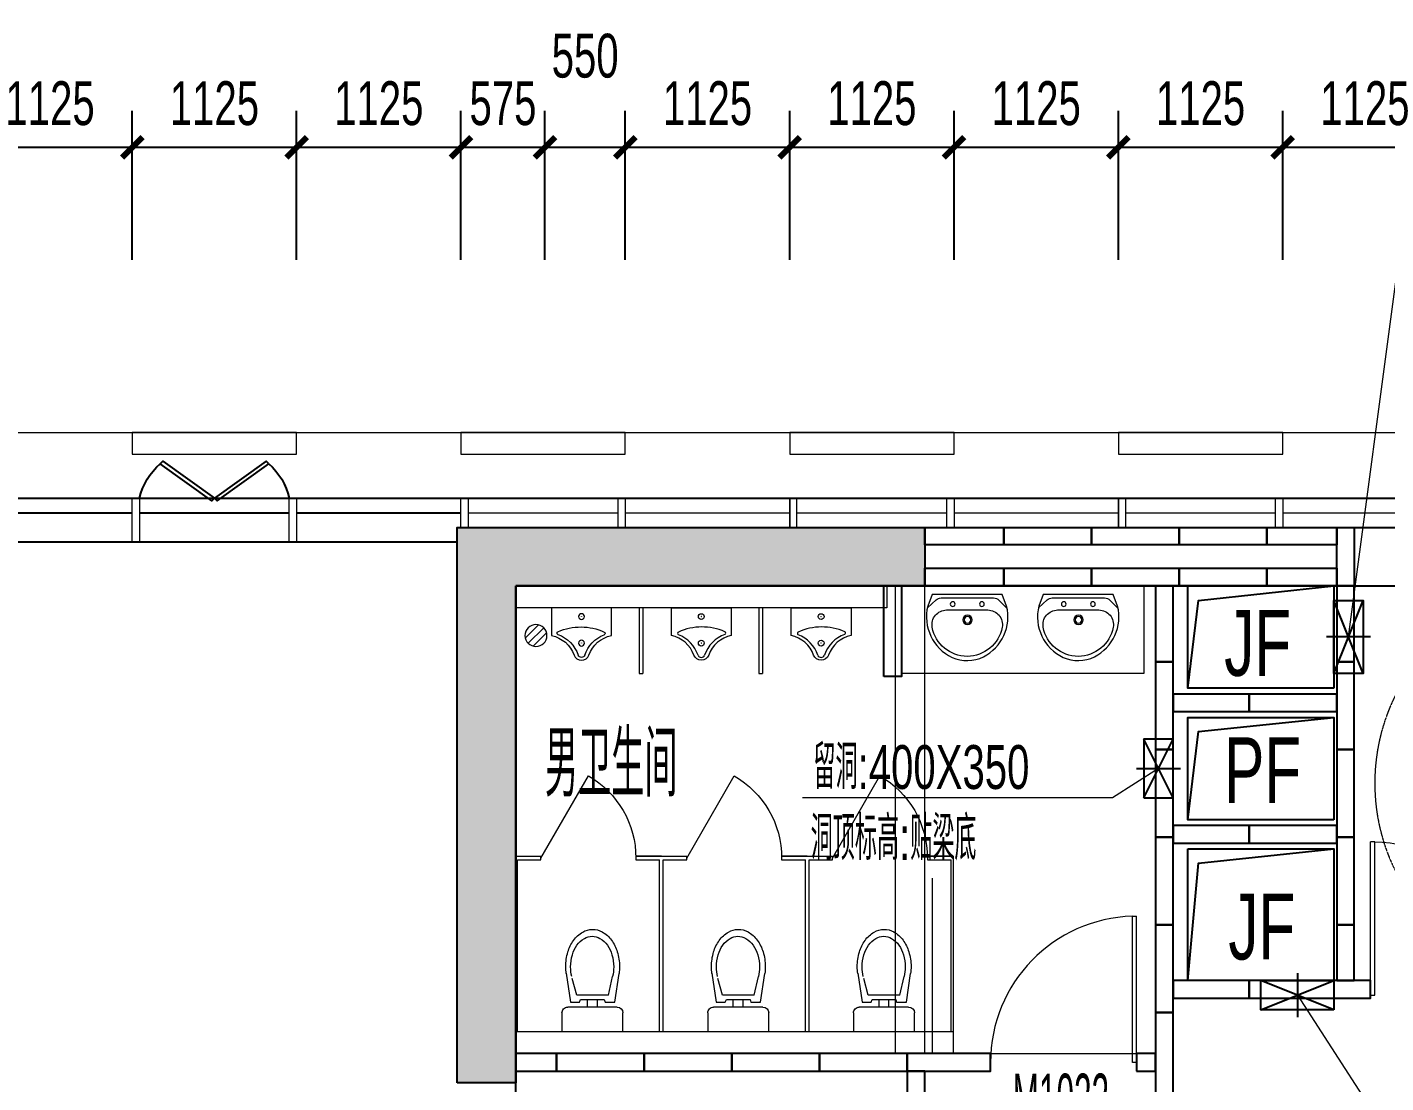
# Model space of a CAD drawing. Header units: millimetres. Extents: x 285006 to 3037698, y -2820855 to 192241.
# Drawn here: x 1210123 to 1219423, y 49666 to 56888 of the extents above; entities that cross this region are included whole.
import ezdxf
from ezdxf.enums import TextEntityAlignment as Align
from ezdxf.xclip import XClip

# ---------------------------------------------------------------- set-up
doc = ezdxf.new("R2010")
doc.units = ezdxf.units.MM
doc.header["$XCLIPFRAME"] = 2
doc.header["$PDMODE"] = 35
doc.header["$PDSIZE"] = -0.1
doc.linetypes.add('CORE-1B-4F$0$DASH', pattern=[0.35, 0.25, -0.1])
for name, color, linetype, lineweight in [('$$$$ALC轻质隔墙', 1, 'Continuous', 25), ('CORE-1B-4F$0$A-DOOR', 142, 'Continuous', 18), ('CORE-1B-4F$0$A-FLOR-SPCL', 252, 'Continuous', 18), ('CORE-1B-4F$0$A-FLOR-STRU', 4, 'Continuous', 25), ('CORE-1B-4F$0$A-FLOR-UNDR', 11, 'Continuous', 18), ('DIM-1B-6F$0$A-ANNO-DIMS', 73, 'Continuous', 18), ('DOOR-1B-IDEN-HXT$0$A-DOOR-IDEN', 7, 'Continuous', 25), ('EXWALL-1B-6F$0$A-FLOR-UNDR', 11, 'Continuous', 18), ('EXWALL-1B-6F$0$A-WALL-GLAZ', 142, 'Continuous', 18), ('EXWALL-1B-6F$0$A-WALL-STON', 31, 'Continuous', 18), ('VERT-IDEN-1B-4F$0$A-ANNO-TEXT', 7, 'Continuous', 25), ('VERT-IDEN-1B-4F$0$A-COND-IDEN-TEXT', 11, 'Continuous', 18), ('VERT-IDEN-1B-4F$0$A-ROOM-IDEN', 7, 'Continuous', 25), ('结构留洞-1#AB-6F$0$A-HOLE', 140, 'Continuous', 25)]:
    doc.layers.add(name, color=color, linetype=linetype, lineweight=lineweight)
doc.layers.add('COL-1A1B-4~12$0$S-PUB-COL', color=6, linetype='Continuous')
doc.layers.add('COL-1A1B-4~12$0$S-PUB-COLHATCH', color=8, linetype='Continuous')
doc.styles.add('CORE-1B-4F$0$hz', font='simplex', dxfattribs={"width": 0.7, "bigfont": 'hztxt'})
doc.styles.add('DIM-1B-6F$0$HYGB2014', font='hygbsz.shx', dxfattribs={"width": 0.7, "bigfont": 'hygbhz.shx'})
doc.styles.add('DOOR-1B-IDEN-HXT$0$HYGB2014', font='hygbsz.shx', dxfattribs={"width": 0.7, "bigfont": 'hygbhz.shx'})
doc.styles.add('VERT-IDEN-1B-4F$0$HYGB2014', font='hygbsz.shx', dxfattribs={"width": 0.7, "bigfont": 'hygbhz.shx'})
doc.dimstyles.new('DIM-1B-6F$0$DIMN', dxfattribs={"dimtxt": 300, "dimasz": 100, "dimexe": 250, "dimexo": 300, "dimgap": 0, "dimtad": 0, "dimdec": 0, "dimzin": 0, "dimdsep": 46, "dimtxsty": 'DIM-1B-6F$0$HYGB2014', "dimblk": 'DIM-1B-6F$0$_archtick', "dimcen": 0.09, "dimdle": 150, "dimclrt": 7, "dimazin": 0, "dimtfac": 1, "dimtdec": 0, "dimtix": 1, "dimtmove": 2, "dimatfit": 3, "dimfxl": 1, "dimtvp": 1, "dimtolj": 1, "dimtzin": 0, "dimarcsym": 0})

# ---------------------------------------------------------------- blocks, each defined once
blk = doc.blocks.new('结构留洞-1#AB-6F')
at = {"layer": 'Defpoints'}
blk.add_lwpolyline([(65900, 200), (66100, 200), (66100, 20200), (65900, 20200), (65900, 20900), (66600, 20900), (66600, 20800), (74800, 20800), (74800, 20900), (87300, 20900), (87300, 20800), (91100, 20800), (91100, 20900), (103000, 20900)], dxfattribs=at)
at = {"layer": '结构留洞-1#AB-6F$0$A-HOLE'}
for points in [[(80800, 19800), (79800, 19800), (79800, 20500), (80800, 20500)], [(80800, 18900), (79800, 18900), (79800, 19600), (80800, 19600)], [(79800, 18700), (80800, 18700), (80800, 17800), (79800, 17800)]]:
    blk.add_lwpolyline(points, close=True, dxfattribs=at)
for points in [[(79800, 19800), (79873.8, 20400), (80800, 20500)], [(79800, 18900), (79874.1, 19503.3), (80800, 19600)], [(79800, 17800), (79874.1, 18603.3), (80800, 18700)]]:
    blk.add_lwpolyline(points, dxfattribs=at)
blk = doc.blocks.new('EXWALL-1B-6F$0$幕墙-1125玻璃单元')
blk.add_line((-562.5, 100), (562.5, 100))
for points in [[(-612.5, 0), (-562.5, 0), (-562.5, 200), (-612.5, 200)], [(-562.5, 200), (562.5, 200), (562.5, 0), (-562.5, 0)], [(612.5, 0), (562.5, 0), (562.5, 200), (612.5, 200)]]:
    blk.add_lwpolyline(points, close=True)
blk = doc.blocks.new('EXWALL-1B-6F$0$幕墙-1125陶板单元')
blk.add_lwpolyline([(-562.5, 150), (562.5, 150), (562.5, 0), (-562.5, 0)], close=True)
blk = doc.blocks.new('EXWALL-1B-6F$0$ef')
at = {"layer": 'EXWALL-1B-6F$0$A-WALL-GLAZ', "lineweight": -3}
for points in [[(98270726.1, 18746786.9), (98270744.2, 18746768.8), (98271097.5, 18747022.1), (98271079.4, 18747040.2)], [(98271469, 18746786.9), (98271450.8, 18746768.8), (98271097.5, 18747022.1), (98271115.6, 18747040.2)]]:
    blk.add_lwpolyline(points, close=True, dxfattribs=at)
for centre, start, end in [((98271019.5, 18747122.7), 193.04017, 228.85878), ((98271175.6, 18747122.7), 311.14122, 346.95983)]:
    blk.add_arc(centre, 445.9, start, end, dxfattribs=at)
blk = doc.blocks.new('EXWALL-1B-6F')
at = {"layer": 'EXWALL-1B-6F$0$A-FLOR-UNDR'}
blk.add_lwpolyline([(98333335, 18769022.1), (98333335, 18769272.1), (98374885, 18769272.1), (98374885, 18768822.1)], dxfattribs=at)
at = {"layer": 'EXWALL-1B-6F$0$A-WALL-GLAZ', "lineweight": -3}
for p, q in [((98333635, 18768822.1), (98374885, 18768822.1)), ((98339185, 18768722.1), (98340310, 18768722.1)), ((98340360, 18768722.1), (98341385, 18768722.1)), ((98341435, 18768722.1), (98342560, 18768722.1))]:
    blk.add_line(p, q, dxfattribs=at)
at = {"layer": 'EXWALL-1B-6F$0$A-WALL-GLAZ'}
for p, q in [((98342610, 18768722.1), (98343635, 18768722.1)), ((98344860, 18768722.1), (98345885, 18768722.1)), ((98347110, 18768722.1), (98348135, 18768722.1)), ((98334335, 18768522.1), (98342522.5, 18768522.1))]:
    blk.add_line(p, q, dxfattribs=at)
for points in [[(98340310, 18768822.1), (98340360, 18768822.1), (98340360, 18768522.1), (98340310, 18768522.1)], [(98341385, 18768822.1), (98341435, 18768822.1), (98341435, 18768522.1), (98341385, 18768522.1)], [(98342610, 18768622.1), (98342560, 18768622.1), (98342560, 18768822.1), (98342610, 18768822.1)]]:
    blk.add_lwpolyline(points, close=True, dxfattribs=at)
at = {"xscale": -1, "rotation": 180}
blk.add_blockref('EXWALL-1B-6F$0$ef', (69775, 37515844.2), dxfattribs=at)
at = {"layer": 'EXWALL-1B-6F$0$A-WALL-GLAZ', "xscale": -1, "rotation": 180}
for p in [(98344247.5, 18768822.1), (98346497.5, 18768822.1), (98348747.5, 18768822.1)]:
    blk.add_blockref('EXWALL-1B-6F$0$幕墙-1125玻璃单元', p, dxfattribs=at)
at = {"layer": 'EXWALL-1B-6F$0$A-WALL-STON', "xscale": -1, "rotation": 180}
for p in [(98340872.5, 18769272.1), (98343122.5, 18769272.1), (98345372.5, 18769272.1), (98347622.5, 18769272.1)]:
    blk.add_blockref('EXWALL-1B-6F$0$幕墙-1125陶板单元', p, dxfattribs=at)
blk = doc.blocks.new('COL-1A1B-4~12')
at = {"layer": 'COL-1A1B-4~12$0$S-PUB-COLHATCH'}
h = blk.add_hatch(color=256, dxfattribs=at)
h.paths.add_polyline_path([(98370335, 18759022.1), (98370335, 18760522.1), (98370735, 18760522.1), (98370735, 18758622.1), (98367535, 18758622.1), (98367535, 18759022.1)])
h.paths.add_polyline_path([(98370735, 18768622.1), (98367535, 18768622.1), (98367535, 18768222.1), (98370335, 18768222.1), (98370335, 18764822.1), (98370735, 18764822.1)])
h.paths.add_polyline_path([(98342935, 18759022.1), (98342935, 18761922.1), (98342535, 18761922.1), (98342535, 18758622.1), (98345735, 18758622.1), (98345735, 18759022.1)])
h.paths.add_polyline_path([(98342935, 18768222.1), (98342935, 18764822.1), (98342535, 18764822.1), (98342535, 18768622.1), (98345735, 18768622.1), (98345735, 18768222.1)])
at = {"layer": 'COL-1A1B-4~12$0$S-PUB-COL'}
for p, q in [((98342535, 18764822.1), (98342535, 18768622.1)), ((98342535, 18768622.1), (98345735, 18768622.1)), ((98345735, 18768622.1), (98345735, 18768222.1)), ((98345735, 18768222.1), (98342935, 18768222.1)), ((98342935, 18768222.1), (98342935, 18764822.1)), ((98342935, 18764822.1), (98342535, 18764822.1))]:
    blk.add_line(p, q, dxfattribs=at)
blk = doc.blocks.new('CORE-1B-4F$0$_A2ZXL-WUFENG DANSHAN')
for p, q in [((-0.5, 0), (-0.5, -0.9996)), ((-0.5, 0), (-0.4717, 0)), ((-0.4717, 0), (-0.4717, -0.9996)), ((-0.4717, -0.9996), (-0.5, -0.9996))]:
    blk.add_line(p, q)
blk.add_arc((-0.5, 0), 1, 271.62314, 0)
blk = doc.blocks.new('CORE-1B-4F$0$_A1SFU')
for p, q in [((-0.5, 0), (-0.5, -0.9996)), ((-0.5, 0), (-0.4717, 0)), ((-0.4717, 0), (-0.4717, -0.9996)), ((-0.4717, -0.9996), (-0.5, -0.9996))]:
    blk.add_line(p, q)
blk.add_arc((-0.5, 0), 1, 271.62314, 0)
blk = doc.blocks.new('CORE-1B-4F$0$$lvtry$00000222')
at = {"color": 0, "elevation": 0}
blk.add_lwpolyline([(-205, -190.7), (-205, 0), (205, 0), (205, -190.7, 0.268068), (50.8, -323.5, -0.317765), (0, -359.6, -0.317765), (-50.8, -323.5, 0.268068)], format="xyb", close=True, dxfattribs=at)
at = {"color": 0}
for centre in [(0, -60.4, 0), (0, -241.6, 0)]:
    blk.add_circle(centre, 20, dxfattribs=at)
for centre, radius, start, end in [((-152.2, -175, 0), 10, 114.10839, 248.1394), ((5.1, -526.4, 0), 395, 66.66751, 114.10839), ((-242.8, -400.9, 0), 233.4, 19.26394, 68.1394), ((242.8, -400.9, 0), 233.4, 110.49411, 160.73606), ((157.6, -172.9, 0), 10, 290.49411, 66.66751), ((0.2, -316, 0), 24, 199.26394, 269.49984), ((-0.2, -316, 0), 24, 270.50016, 340.73606)]:
    blk.add_arc(centre, radius, start, end, dxfattribs=at)
for p in [(0, -60.4, 0), (0, -241.6, 0)]:
    blk.add_point(p, dxfattribs=at)
blk = doc.blocks.new('CORE-1B-4F$0$xishouchi')
for points in [[(0, 240.4), (78.5, 269.8, -0.356844), (429.7, 102.7, -0.224698), (425.4, -111.3, -0.348046), (78.5, -269.8), (0, -240.4)], [(223.6, 239.1, 0.469287), (105.2, 140.8), (105.2, -141.1, 0.469287), (223.6, -239.4, 0.830802)]]:
    blk.add_lwpolyline(points, format="xyb", close=True)
blk.add_lwpolyline([(90.6, 271.2), (36.1, 213.1, 0.190674), (22.5, 178.9), (22.5, -181, 0.200906), (37.5, -216.7), (95.2, -273.5)], format="xyb")
for centre, radius in [((65, 99.1), 16.3), ((172.5, -2.4), 31.6), ((172.5, -2.4), 23), ((65, -100.9), 16.3)]:
    blk.add_circle(centre, radius)
blk = doc.blocks.new('CORE-1B-4F$0$$PS001_0')
for p, q in [((-0.485, -0.123), (0.123, 0.485)), ((-0.354, -0.354), (0.354, 0.354)), ((-0.118, -0.486), (0.486, 0.118))]:
    blk.add_line(p, q)
blk.add_circle((0, 0), 0.5)
at = {"style": 'CORE-1B-4F$0$hz', "width": 0.7, "flags": 1}
for tag, p in [('UNIT', (0, 0)), ('SPEC', (0, -0.002)), ('WHAT', (0, -0.003))]:
    blk.add_attdef(tag, p, '', height=0.001, dxfattribs=at)
blk = doc.blocks.new('CORE-1B-4F$0$A$C44406B2E')
at = {"layer": 'CORE-1B-4F$0$A-FLOR-SPCL'}
for p, q in [((0, 418), (128.2, 418)), ((0, 0), (0, 418)), ((168.2, 378), (168.2, 40)), ((201.9, 362.1), (398.4, 391.4)), ((201.9, 295), (201.9, 362.1)), ((220, 290), (201.9, 295)), ((220, 128.2), (220, 290)), ((250, 318.3), (376.5, 347)), ((250, 318.3), (250, 101.5)), ((168.2, 242.7), (220, 242.7)), ((168.2, 175.5), (220, 175.5)), ((201.9, 120.8), (220, 128.2)), ((201.9, 58.6), (201.9, 120.8)), ((250, 101.5), (364, 70.4)), ((128.2, 0), (0, 0)), ((400.3, 29.2), (201.9, 58.6))]:
    blk.add_line(p, q, dxfattribs=at)
for centre, radius, start, end in [((128.2, 378), 40, 0, 90), ((444.3, 42.6), 351.7, 89.70755, 97.48757), ((444.3, 42.6), 351.7, 73.05382, 89.70755), ((469.3, 124.9), 265.7, 53.87171, 73.05382), ((442.5, 56.5), 298, 90, 102.79637), ((442.5, 56.5), 298, 73.78832, 90), ((464.1, 130.6), 220.8, 54.93393, 73.78832), ((497, 177.5), 163.5, 30.54523, 54.93393), ((507.3, 176.9), 201.3, 29.54461, 53.87171), ((547.3, 207.1), 105.1, 0, 30.54523), ((547.3, 207.1), 105.1, 329.45478, 0), ((565.1, 209.7), 134.9, 329.87049, 359.70755), ((565.1, 209.7), 134.9, 359.70755, 29.54461), ((464.1, 283.7), 220.8, 286.21168, 305.06608), ((497, 236.8), 163.5, 305.06608, 329.45478), ((507.6, 243.1), 201.3, 305.5434, 329.87049), ((128.2, 40), 40, 270, 0), ((442.5, 357.8), 298, 257.20364, 270), ((446, 378), 351.7, 262.23113, 269.70755), ((442.5, 357.8), 298, 270, 286.21168), ((446, 378), 351.7, 269.70755, 286.36128), ((470.2, 295.5), 265.7, 286.36128, 305.5434)]:
    blk.add_arc(centre, radius, start, end, dxfattribs=at)
blk = doc.blocks.new('CORE-1B-4F$0$$TCHSYS$APDOOR2D')
blk.add_line((0.5, 0), (0, 0.866))
at = {"lineweight": 13}
blk.add_arc((0.5, 0), 1, 120, 180, dxfattribs=at)
blk = doc.blocks.new('DIM-1B-6F$0$_archtick')
at = {"const_width": 0.4}
blk.add_lwpolyline([(-0.7, -0.7), (0.7, 0.7)], dxfattribs=at)
blk = doc.blocks.new('*D1104')
at = {"layer": 'Defpoints', "color": 0, "transparency": 16777216}
for p in [(1210842.4, 56066.3), (1209717.4, 54995.5), (1210842.4, 54995.5)]:
    blk.add_point(p, dxfattribs=at)
at = {"layer": 'DIM-1B-6F$0$A-ANNO-DIMS', "color": 0, "lineweight": -2, "transparency": 16777216}
for p, q in [((1209717.4, 55295.5), (1209717.4, 56316.3)), ((1210842.4, 55295.5), (1210842.4, 56316.3)), ((1209567.4, 56066.3), (1210992.4, 56066.3))]:
    blk.add_line(p, q, dxfattribs=at)
at = {"layer": 'DIM-1B-6F$0$A-ANNO-DIMS', "color": 0, "lineweight": -2, "transparency": 16777216, "xscale": 100, "yscale": 100, "zscale": 100, "rotation": 180}
blk.add_blockref('DIM-1B-6F$0$_archtick', (1209717.4, 56066.3), dxfattribs=at)
at = {"layer": 'DIM-1B-6F$0$A-ANNO-DIMS', "color": 0, "lineweight": -2, "transparency": 16777216, "xscale": 100, "yscale": 100, "zscale": 100}
blk.add_blockref('DIM-1B-6F$0$_archtick', (1210842.4, 56066.3), dxfattribs=at)
at = {"layer": 'DIM-1B-6F$0$A-ANNO-DIMS', "color": 7, "transparency": 16777216, "insert": (1210279.9, 56366.3), "char_height": 300, "attachment_point": 5, "style": 'DIM-1B-6F$0$HYGB2014'}
blk.add_mtext('\\A1;1125', dxfattribs=at)
blk = doc.blocks.new('*D1105')
at = {"layer": 'Defpoints', "color": 0, "transparency": 16777216}
for p in [(1211967.4, 56066.3), (1210842.4, 54995.5), (1211967.4, 54995.5)]:
    blk.add_point(p, dxfattribs=at)
at = {"layer": 'DIM-1B-6F$0$A-ANNO-DIMS', "color": 0, "lineweight": -2, "transparency": 16777216}
for p, q in [((1210842.4, 55295.5), (1210842.4, 56316.3)), ((1211967.4, 55295.5), (1211967.4, 56316.3)), ((1210692.4, 56066.3), (1212117.4, 56066.3))]:
    blk.add_line(p, q, dxfattribs=at)
at = {"layer": 'DIM-1B-6F$0$A-ANNO-DIMS', "color": 0, "lineweight": -2, "transparency": 16777216, "xscale": 100, "yscale": 100, "zscale": 100, "rotation": 180}
blk.add_blockref('DIM-1B-6F$0$_archtick', (1210842.4, 56066.3), dxfattribs=at)
at = {"layer": 'DIM-1B-6F$0$A-ANNO-DIMS', "color": 0, "lineweight": -2, "transparency": 16777216, "xscale": 100, "yscale": 100, "zscale": 100}
blk.add_blockref('DIM-1B-6F$0$_archtick', (1211967.4, 56066.3), dxfattribs=at)
at = {"layer": 'DIM-1B-6F$0$A-ANNO-DIMS', "color": 7, "transparency": 16777216, "insert": (1211404.9, 56366.3), "char_height": 300, "attachment_point": 5, "style": 'DIM-1B-6F$0$HYGB2014'}
blk.add_mtext('\\A1;1125', dxfattribs=at)
blk = doc.blocks.new('*D1106')
at = {"layer": 'Defpoints', "color": 0, "transparency": 16777216}
for p in [(1213092.4, 56066.3), (1211967.4, 54995.5), (1213092.4, 54995.5)]:
    blk.add_point(p, dxfattribs=at)
at = {"layer": 'DIM-1B-6F$0$A-ANNO-DIMS', "color": 0, "lineweight": -2, "transparency": 16777216}
for p, q in [((1211967.4, 55295.5), (1211967.4, 56316.3)), ((1213092.4, 55295.5), (1213092.4, 56316.3)), ((1211817.4, 56066.3), (1213242.4, 56066.3))]:
    blk.add_line(p, q, dxfattribs=at)
at = {"layer": 'DIM-1B-6F$0$A-ANNO-DIMS', "color": 0, "lineweight": -2, "transparency": 16777216, "xscale": 100, "yscale": 100, "zscale": 100, "rotation": 180}
blk.add_blockref('DIM-1B-6F$0$_archtick', (1211967.4, 56066.3), dxfattribs=at)
at = {"layer": 'DIM-1B-6F$0$A-ANNO-DIMS', "color": 0, "lineweight": -2, "transparency": 16777216, "xscale": 100, "yscale": 100, "zscale": 100}
blk.add_blockref('DIM-1B-6F$0$_archtick', (1213092.4, 56066.3), dxfattribs=at)
at = {"layer": 'DIM-1B-6F$0$A-ANNO-DIMS', "color": 7, "transparency": 16777216, "insert": (1212529.9, 56366.3), "char_height": 300, "attachment_point": 5, "style": 'DIM-1B-6F$0$HYGB2014'}
blk.add_mtext('\\A1;1125', dxfattribs=at)
blk = doc.blocks.new('*D1107')
at = {"layer": 'Defpoints', "color": 0, "transparency": 16777216}
for p in [(1213667.4, 56066.3), (1213092.4, 54995.5), (1213667.4, 54995.5)]:
    blk.add_point(p, dxfattribs=at)
at = {"layer": 'DIM-1B-6F$0$A-ANNO-DIMS', "color": 0, "lineweight": -2, "transparency": 16777216}
for p, q in [((1213092.4, 55295.5), (1213092.4, 56316.3)), ((1213667.4, 55295.5), (1213667.4, 56316.3)), ((1212942.4, 56066.3), (1213817.4, 56066.3))]:
    blk.add_line(p, q, dxfattribs=at)
at = {"layer": 'DIM-1B-6F$0$A-ANNO-DIMS', "color": 0, "lineweight": -2, "transparency": 16777216, "xscale": 100, "yscale": 100, "zscale": 100, "rotation": 180}
blk.add_blockref('DIM-1B-6F$0$_archtick', (1213092.4, 56066.3), dxfattribs=at)
at = {"layer": 'DIM-1B-6F$0$A-ANNO-DIMS', "color": 0, "lineweight": -2, "transparency": 16777216, "xscale": 100, "yscale": 100, "zscale": 100}
blk.add_blockref('DIM-1B-6F$0$_archtick', (1213667.4, 56066.3), dxfattribs=at)
at = {"layer": 'DIM-1B-6F$0$A-ANNO-DIMS', "color": 7, "transparency": 16777216, "insert": (1213379.9, 56366.3), "char_height": 300, "attachment_point": 5, "style": 'DIM-1B-6F$0$HYGB2014'}
blk.add_mtext('\\A1;575', dxfattribs=at)
blk = doc.blocks.new('*D1108')
at = {"layer": 'Defpoints', "color": 0, "transparency": 16777216}
for p in [(1214217.4, 56066.3), (1213667.4, 54995.5), (1214217.4, 54995.5)]:
    blk.add_point(p, dxfattribs=at)
at = {"layer": 'DIM-1B-6F$0$A-ANNO-DIMS', "color": 0, "lineweight": -2, "transparency": 16777216}
for p, q in [((1213667.4, 55295.5), (1213667.4, 56316.3)), ((1214217.4, 55295.5), (1214217.4, 56316.3)), ((1213517.4, 56066.3), (1214367.4, 56066.3))]:
    blk.add_line(p, q, dxfattribs=at)
at = {"layer": 'DIM-1B-6F$0$A-ANNO-DIMS', "color": 0, "lineweight": -2, "transparency": 16777216, "xscale": 100, "yscale": 100, "zscale": 100, "rotation": 180}
blk.add_blockref('DIM-1B-6F$0$_archtick', (1213667.4, 56066.3), dxfattribs=at)
at = {"layer": 'DIM-1B-6F$0$A-ANNO-DIMS', "color": 0, "lineweight": -2, "transparency": 16777216, "xscale": 100, "yscale": 100, "zscale": 100}
blk.add_blockref('DIM-1B-6F$0$_archtick', (1214217.4, 56066.3), dxfattribs=at)
at = {"layer": 'DIM-1B-6F$0$A-ANNO-DIMS', "color": 7, "transparency": 16777216, "insert": (1213942.4, 56691.3), "char_height": 300, "attachment_point": 5, "style": 'DIM-1B-6F$0$HYGB2014'}
blk.add_mtext('\\A1;550', dxfattribs=at)
blk = doc.blocks.new('*D1109')
at = {"layer": 'Defpoints', "color": 0, "transparency": 16777216}
for p in [(1215342.4, 56066.3), (1214217.4, 54995.5), (1215342.4, 54995.5)]:
    blk.add_point(p, dxfattribs=at)
at = {"layer": 'DIM-1B-6F$0$A-ANNO-DIMS', "color": 0, "lineweight": -2, "transparency": 16777216}
for p, q in [((1214217.4, 55295.5), (1214217.4, 56316.3)), ((1215342.4, 55295.5), (1215342.4, 56316.3)), ((1214067.4, 56066.3), (1215492.4, 56066.3))]:
    blk.add_line(p, q, dxfattribs=at)
at = {"layer": 'DIM-1B-6F$0$A-ANNO-DIMS', "color": 0, "lineweight": -2, "transparency": 16777216, "xscale": 100, "yscale": 100, "zscale": 100, "rotation": 180}
blk.add_blockref('DIM-1B-6F$0$_archtick', (1214217.4, 56066.3), dxfattribs=at)
at = {"layer": 'DIM-1B-6F$0$A-ANNO-DIMS', "color": 0, "lineweight": -2, "transparency": 16777216, "xscale": 100, "yscale": 100, "zscale": 100}
blk.add_blockref('DIM-1B-6F$0$_archtick', (1215342.4, 56066.3), dxfattribs=at)
at = {"layer": 'DIM-1B-6F$0$A-ANNO-DIMS', "color": 7, "transparency": 16777216, "insert": (1214779.9, 56366.3), "char_height": 300, "attachment_point": 5, "style": 'DIM-1B-6F$0$HYGB2014'}
blk.add_mtext('\\A1;1125', dxfattribs=at)
blk = doc.blocks.new('*D1110')
at = {"layer": 'Defpoints', "color": 0, "transparency": 16777216}
for p in [(1216467.4, 56066.3), (1215342.4, 54995.5), (1216467.4, 54995.5)]:
    blk.add_point(p, dxfattribs=at)
at = {"layer": 'DIM-1B-6F$0$A-ANNO-DIMS', "color": 0, "lineweight": -2, "transparency": 16777216}
for p, q in [((1215342.4, 55295.5), (1215342.4, 56316.3)), ((1216467.4, 55295.5), (1216467.4, 56316.3)), ((1215192.4, 56066.3), (1216617.4, 56066.3))]:
    blk.add_line(p, q, dxfattribs=at)
at = {"layer": 'DIM-1B-6F$0$A-ANNO-DIMS', "color": 0, "lineweight": -2, "transparency": 16777216, "xscale": 100, "yscale": 100, "zscale": 100, "rotation": 180}
blk.add_blockref('DIM-1B-6F$0$_archtick', (1215342.4, 56066.3), dxfattribs=at)
at = {"layer": 'DIM-1B-6F$0$A-ANNO-DIMS', "color": 0, "lineweight": -2, "transparency": 16777216, "xscale": 100, "yscale": 100, "zscale": 100}
blk.add_blockref('DIM-1B-6F$0$_archtick', (1216467.4, 56066.3), dxfattribs=at)
at = {"layer": 'DIM-1B-6F$0$A-ANNO-DIMS', "color": 7, "transparency": 16777216, "insert": (1215904.9, 56366.3), "char_height": 300, "attachment_point": 5, "style": 'DIM-1B-6F$0$HYGB2014'}
blk.add_mtext('\\A1;1125', dxfattribs=at)
blk = doc.blocks.new('*D1111')
at = {"layer": 'Defpoints', "color": 0, "transparency": 16777216}
for p in [(1217592.4, 56066.3), (1216467.4, 54995.5), (1217592.4, 54995.5)]:
    blk.add_point(p, dxfattribs=at)
at = {"layer": 'DIM-1B-6F$0$A-ANNO-DIMS', "color": 0, "lineweight": -2, "transparency": 16777216}
for p, q in [((1216467.4, 55295.5), (1216467.4, 56316.3)), ((1217592.4, 55295.5), (1217592.4, 56316.3)), ((1216317.4, 56066.3), (1217742.4, 56066.3))]:
    blk.add_line(p, q, dxfattribs=at)
at = {"layer": 'DIM-1B-6F$0$A-ANNO-DIMS', "color": 0, "lineweight": -2, "transparency": 16777216, "xscale": 100, "yscale": 100, "zscale": 100, "rotation": 180}
blk.add_blockref('DIM-1B-6F$0$_archtick', (1216467.4, 56066.3), dxfattribs=at)
at = {"layer": 'DIM-1B-6F$0$A-ANNO-DIMS', "color": 0, "lineweight": -2, "transparency": 16777216, "xscale": 100, "yscale": 100, "zscale": 100}
blk.add_blockref('DIM-1B-6F$0$_archtick', (1217592.4, 56066.3), dxfattribs=at)
at = {"layer": 'DIM-1B-6F$0$A-ANNO-DIMS', "color": 7, "transparency": 16777216, "insert": (1217029.9, 56366.3), "char_height": 300, "attachment_point": 5, "style": 'DIM-1B-6F$0$HYGB2014'}
blk.add_mtext('\\A1;1125', dxfattribs=at)
blk = doc.blocks.new('*D1112')
at = {"layer": 'Defpoints', "color": 0, "transparency": 16777216}
for p in [(1218717.4, 56066.3), (1217592.4, 54995.5), (1218717.4, 54995.5)]:
    blk.add_point(p, dxfattribs=at)
at = {"layer": 'DIM-1B-6F$0$A-ANNO-DIMS', "color": 0, "lineweight": -2, "transparency": 16777216}
for p, q in [((1217592.4, 55295.5), (1217592.4, 56316.3)), ((1218717.4, 55295.5), (1218717.4, 56316.3)), ((1217442.4, 56066.3), (1218867.4, 56066.3))]:
    blk.add_line(p, q, dxfattribs=at)
at = {"layer": 'DIM-1B-6F$0$A-ANNO-DIMS', "color": 0, "lineweight": -2, "transparency": 16777216, "xscale": 100, "yscale": 100, "zscale": 100, "rotation": 180}
blk.add_blockref('DIM-1B-6F$0$_archtick', (1217592.4, 56066.3), dxfattribs=at)
at = {"layer": 'DIM-1B-6F$0$A-ANNO-DIMS', "color": 0, "lineweight": -2, "transparency": 16777216, "xscale": 100, "yscale": 100, "zscale": 100}
blk.add_blockref('DIM-1B-6F$0$_archtick', (1218717.4, 56066.3), dxfattribs=at)
at = {"layer": 'DIM-1B-6F$0$A-ANNO-DIMS', "color": 7, "transparency": 16777216, "insert": (1218154.9, 56366.3), "char_height": 300, "attachment_point": 5, "style": 'DIM-1B-6F$0$HYGB2014'}
blk.add_mtext('\\A1;1125', dxfattribs=at)
blk = doc.blocks.new('*D1113')
at = {"layer": 'Defpoints', "color": 0, "transparency": 16777216}
for p in [(1219842.4, 56066.3), (1218717.4, 54995.5), (1219842.4, 54995.5)]:
    blk.add_point(p, dxfattribs=at)
at = {"layer": 'DIM-1B-6F$0$A-ANNO-DIMS', "color": 0, "lineweight": -2, "transparency": 16777216}
for p, q in [((1218717.4, 55295.5), (1218717.4, 56316.3)), ((1219842.4, 55295.5), (1219842.4, 56316.3)), ((1218567.4, 56066.3), (1219992.4, 56066.3))]:
    blk.add_line(p, q, dxfattribs=at)
at = {"layer": 'DIM-1B-6F$0$A-ANNO-DIMS', "color": 0, "lineweight": -2, "transparency": 16777216, "xscale": 100, "yscale": 100, "zscale": 100, "rotation": 180}
blk.add_blockref('DIM-1B-6F$0$_archtick', (1218717.4, 56066.3), dxfattribs=at)
at = {"layer": 'DIM-1B-6F$0$A-ANNO-DIMS', "color": 0, "lineweight": -2, "transparency": 16777216, "xscale": 100, "yscale": 100, "zscale": 100}
blk.add_blockref('DIM-1B-6F$0$_archtick', (1219842.4, 56066.3), dxfattribs=at)
at = {"layer": 'DIM-1B-6F$0$A-ANNO-DIMS', "color": 7, "transparency": 16777216, "insert": (1219279.9, 56366.3), "char_height": 300, "attachment_point": 5, "style": 'DIM-1B-6F$0$HYGB2014'}
blk.add_mtext('\\A1;1125', dxfattribs=at)
blk = doc.blocks.new('VERT-IDEN-1B-4F')
at = {"layer": 'VERT-IDEN-1B-4F$0$A-COND-IDEN-TEXT'}
for points in [[(98348635, 18767872.1), (98348974, 18770422), (98351626.3, 18770422)], [(98347335, 18766972.1), (98347018.8, 18766770.9), (98344898.4, 18766770.9)], [(98348285, 18765422.1), (98349004.4, 18764308.5), (98351656.8, 18764308.5)]]:
    blk.add_lwpolyline(points, dxfattribs=at)
at = {"layer": 'VERT-IDEN-1B-4F$0$A-ANNO-TEXT', "style": 'VERT-IDEN-1B-4F$0$HYGB2014', "width": 0.7}
for s, p in [('留洞:400X350', (98344972.4, 18766982.4)), ('洞顶标高:贴梁底', (98344954, 18766495.7))]:
    blk.add_text(s, height=300, dxfattribs=at).set_placement(p, align=Align.MIDDLE_LEFT)
at = {"layer": 'VERT-IDEN-1B-4F$0$A-ROOM-IDEN', "lineweight": -3, "style": 'VERT-IDEN-1B-4F$0$HYGB2014', "width": 0.7}
for s, p in [('JF', (98347784.4, 18767606.4)), ('男卫生间', (98343135, 18766779.1)), ('PF', (98347784.4, 18766735.4)), ('JF', (98347812.9, 18765665.8))]:
    blk.add_text(s, height=450, dxfattribs=at).set_placement(p)
blk = doc.blocks.new('A$C008C76B7')
at = {"layer": '$$$$ALC轻质隔墙'}
for points in [[(3340, 280), (2800, 280), (2800, 400), (3340, 400), (3340, 280)], [(3940, 280), (3340, 280), (3340, 400), (3940, 400), (3940, 280)], [(4540, 280), (3940, 280), (3940, 400), (4540, 400), (4540, 280)], [(5140, 280), (4540, 280), (4540, 400), (5140, 400), (5140, 280)], [(5620, 280), (5140, 280), (5140, 400), (5620, 400), (5620, 280)], [(5620, 400), (5740, 400), (5740, 0), (5620, 0), (5620, 400)], [(3340, 0), (2800, 0), (2800, 120), (3340, 120), (3340, 0)], [(3940, 0), (3340, 0), (3340, 120), (3940, 120), (3940, 0)], [(4540, 0), (3940, 0), (3940, 120), (4540, 120), (4540, 0)], [(5140, 0), (4540, 0), (4540, 120), (5140, 120), (5140, 0)], [(5620, 0), (5140, 0), (5140, 120), (5620, 120), (5620, 0)], [(2520, -620), (2520, 0), (2640, 0), (2640, -620), (2520, -620)], [(4500, 0), (4380, 0), (4380, -520), (4500, -520), (4500, 0)], [(5740, 0), (5620, 0), (5620, -520), (5740, -520), (5740, 0)], [(4500, -520), (4380, -520), (4380, -1120), (4500, -1120), (4500, -520)], [(5740, -520), (5620, -520), (5620, -1120), (5740, -1120), (5740, -520)], [(4500, -860), (5020, -860), (5020, -740), (4500, -740), (4500, -860)], [(5020, -860), (5620, -860), (5620, -740), (5020, -740), (5020, -860)], [(4500, -1120), (4380, -1120), (4380, -1720), (4500, -1720), (4500, -1120)], [(5740, -1120), (5620, -1120), (5620, -1720), (5740, -1720), (5740, -1120)], [(4500, -1760), (5020, -1760), (5020, -1640), (4500, -1640), (4500, -1760)], [(5020, -1760), (5620, -1760), (5620, -1640), (5020, -1640), (5020, -1760)], [(4500, -1720), (4380, -1720), (4380, -2320), (4500, -2320), (4500, -1720)], [(5740, -1720), (5620, -1720), (5620, -2320), (5740, -2320), (5740, -1720)], [(4500, -2320), (4380, -2320), (4380, -2920), (4500, -2920), (4500, -2320)], [(5740, -2320), (5620, -2320), (5620, -2700), (5740, -2700), (5740, -2320)], [(4500, -2820), (5020, -2820), (5020, -2700), (4500, -2700), (4500, -2820)], [(5020, -2820), (5850, -2820), (5850, -2700), (5020, -2700), (5020, -2820)], [(4500, -2920), (4380, -2920), (4380, -3649.9), (4500, -3649.9), (4500, -2920)], [(0, -3320), (280, -3320), (280, -3200), (0, -3200), (0, -3320)], [(280, -3320), (880, -3320), (880, -3200), (280, -3200), (280, -3320)], [(880, -3320), (1480, -3320), (1480, -3200), (880, -3200), (880, -3320)], [(1480, -3320), (2080, -3320), (2080, -3200), (1480, -3200), (1480, -3320)], [(2080, -3320), (2680, -3320), (2680, -3200), (2080, -3200), (2080, -3320)], [(2680, -3320), (3250, -3320), (3250, -3200), (2680, -3200), (2680, -3320)], [(4250, -3320), (4380, -3320), (4380, -3200), (4250, -3200), (4250, -3320)], [(2800, -3320), (2680, -3320), (2680, -3750), (2800, -3750), (2800, -3320)]]:
    blk.add_lwpolyline(points, dxfattribs=at)
at = {"layer": 'Defpoints', "color": 0}
blk.add_lwpolyline([(0, 0), (27400, 0), (27400, -9200), (0, -9200)], close=True, dxfattribs=at)

msp = doc.modelspace()

# ---------------------------------------------------------------- linework, layer by layer
at = {"layer": 'CORE-1B-4F$0$A-DOOR'}
msp.add_line((1216717.4, 49866.3), (1217717.4, 49866.3), dxfattribs=at)
at = {"layer": 'CORE-1B-4F$0$A-FLOR-SPCL', "linetype": 'ByBlock'}
for p, q in [((1214312.4, 52916.3, 0), (1214312.4, 52466.3, 0)), ((1214337.4, 52916.3, 0), (1214337.4, 52466.3, 0)), ((1215132.4, 52916.3, 0), (1215132.4, 52466.3, 0)), ((1215157.4, 52916.3, 0), (1215157.4, 52466.3, 0)), ((1214312.4, 52466.3, 0), (1214337.4, 52466.3, 0)), ((1215132.4, 52466.3, 0), (1215157.4, 52466.3, 0)), ((1213467.2, 51216.3), (1213639.6, 51216.3)), ((1213479.7, 50016.3), (1213479.7, 51191.3)), ((1213479.7, 51191.3), (1213639.6, 51191.3)), ((1213639.6, 51191.3), (1213639.6, 51216.3)), ((1214464.9, 51216.3), (1214289.6, 51216.3)), ((1214289.6, 51216.3), (1214289.6, 51191.3)), ((1214289.6, 51216.3), (1214464.9, 51216.3)), ((1214289.6, 51191.3), (1214452.4, 51191.3)), ((1214452.4, 50016.3), (1214452.4, 51191.3)), ((1214464.9, 51216.3), (1214637.4, 51216.3)), ((1214477.4, 50016.3), (1214477.4, 51191.3)), ((1214477.4, 51191.3), (1214637.4, 51191.3)), ((1214637.4, 51191.3), (1214637.4, 51216.3)), ((1215462.6, 51216.3), (1215287.4, 51216.3)), ((1215287.4, 51216.3), (1215287.4, 51191.3)), ((1215287.4, 51216.3), (1215462.6, 51216.3)), ((1215287.4, 51191.3), (1215450.1, 51191.3)), ((1215450.1, 50016.3), (1215450.1, 51191.3)), ((1215462.6, 51216.3), (1215635.1, 51216.3)), ((1215475.1, 50016.3), (1215475.1, 51191.3)), ((1215475.1, 51191.3), (1215635.1, 51191.3)), ((1215635.1, 51191.3), (1215635.1, 51216.3)), ((1216460.4, 51216.3), (1216285.1, 51216.3)), ((1216285.1, 51216.3), (1216285.1, 51191.3)), ((1216285.1, 51216.3), (1216460.4, 51216.3)), ((1216285.1, 51191.3), (1216447.9, 51191.3)), ((1216447.9, 50016.3), (1216447.9, 51191.3)), ((1213467.2, 50016.3), (1214464.9, 50016.3)), ((1214464.9, 50016.3), (1215462.6, 50016.3)), ((1215462.6, 50016.3), (1216460.4, 50016.3))]:
    msp.add_line(p, q, dxfattribs=at)
at = {"layer": 'CORE-1B-4F$0$A-FLOR-SPCL'}
for p, q in [((1216460.4, 51216.3), (1216460.4, 50016.3)), ((1216317.4, 51066.3), (1216317.4, 49866.3))]:
    msp.add_line(p, q, dxfattribs=at)
at = {"layer": 'CORE-1B-4F$0$A-FLOR-SPCL', "linetype": 'ByBlock'}
for points in [[(1213467.4, 52916.3), (1213467.4, 53066.3), (1216007.4, 53066.3), (1216007.4, 52916.3)], [(1213467.4, 49866.3), (1213467.4, 50016.3), (1216460.4, 50016.3), (1216460.4, 49866.3)]]:
    msp.add_lwpolyline(points, close=True, dxfattribs=at)
msp.add_lwpolyline([(1216107.4, 52466.3), (1216107.4, 53066.3), (1217767.4, 53066.3), (1217767.4, 52466.3), (1216107.4, 52466.3), (1216107.4, 53066.3)], dxfattribs=at)
at = {"layer": 'CORE-1B-4F$0$A-FLOR-STRU'}
for p, q in [((1219067.4, 52466.3), (1219267.4, 52966.3)), ((1219267.4, 52466.3), (1219067.4, 52966.3)), ((1217767.4, 51616.3), (1217967.4, 52016.3)), ((1217967.4, 51616.3), (1217767.4, 52016.3)), ((1218567.4, 50166.3), (1219067.4, 50366.3)), ((1219067.4, 50166.3), (1218567.4, 50366.3))]:
    msp.add_line(p, q, dxfattribs=at)
at = {"layer": 'CORE-1B-4F$0$A-FLOR-STRU', "color": 1, "linetype": 'ByBlock'}
for p, q in [((1219317.4, 52716.3), (1219017.4, 52716.3)), ((1217717.4, 51816.3), (1218017.4, 51816.3)), ((1218817.4, 50416.3), (1218817.4, 50116.3))]:
    msp.add_line(p, q, dxfattribs=at)
at = {"layer": 'CORE-1B-4F$0$A-FLOR-STRU'}
for points in [[(1219067.4, 52466.3), (1219067.4, 52966.3), (1219267.4, 52966.3), (1219267.4, 52466.3)], [(1217767.4, 51616.3), (1217967.4, 51616.3), (1217967.4, 52016.3), (1217767.4, 52016.3)], [(1219067.4, 50166.3), (1218567.4, 50166.3), (1218567.4, 50366.3), (1219067.4, 50366.3)]]:
    msp.add_lwpolyline(points, close=True, dxfattribs=at)
at = {"layer": 'CORE-1B-4F$0$A-FLOR-UNDR', "linetype": 'CORE-1B-4F$0$DASH'}
for p, q in [((1216067.4, 49866.3), (1216067.4, 53066.3)), ((1216267.4, 49866.3), (1216267.4, 53066.3))]:
    msp.add_line(p, q, dxfattribs=at)
msp.add_arc((1220697.4, 51716.3), 1350, 90, 270, dxfattribs=at)

# ---------------------------------------------------------------- block references
ref = msp.add_blockref('结构留洞-1#AB-6F', (1138267.4, 32566.3))
XClip(ref).set_block_clipping_path([(52000.000000149, -7800.0001855306), (130675.0000000149, 34249.9998144694)])
ref = msp.add_blockref('COL-1A1B-4~12', (-97129467.6, -18715155.8))
XClip(ref).set_block_clipping_path([(98319735.0140507817, 18739922.1058121212), (98398410.0140506476, 18781972.1058121212)])
for name, p in [('VERT-IDEN-1B-4F', (-97129467.6, -18715155.8)), ('EXWALL-1B-6F', (-97129467.6, -18715155.8)), ('A$C008C76B7', (1213467.4, 53066.3))]:
    msp.add_blockref(name, p)
at = {"layer": 'CORE-1B-4F$0$A-DOOR', "zscale": 2100, "rotation": 180}
for name, p, xscale, yscale in [('CORE-1B-4F$0$_A2ZXL-WUFENG DANSHAN', (1219842.4, 50266.3), -1050, 1050), ('CORE-1B-4F$0$_A1SFU', (1217217.4, 49806.3), 1000, 1000)]:
    msp.add_blockref(name, p, dxfattribs=dict(at, xscale=xscale, yscale=yscale))
at = {"layer": 'CORE-1B-4F$0$A-FLOR-SPCL', "linetype": 'ByBlock', "extrusion": (0, 0, -1), "zscale": -1, "rotation": 270}
for p in [(-1216557.4, 53006.3, 0), (-1217317.4, 53006.3)]:
    msp.add_blockref('CORE-1B-4F$0$xishouchi', p, dxfattribs=at)
at = {"layer": 'CORE-1B-4F$0$A-FLOR-SPCL', "linetype": 'ByBlock', "xscale": -1}
msp.add_blockref('CORE-1B-4F$0$$lvtry$00000222', (1213917.4, 52916.3, 0), dxfattribs=at)
at = {"layer": 'CORE-1B-4F$0$A-FLOR-SPCL', "linetype": 'ByBlock'}
for p in [(1214737.4, 52916.3, 0), (1215557.4, 52916.3, 0)]:
    msp.add_blockref('CORE-1B-4F$0$$lvtry$00000222', p, dxfattribs=at)
at = {"layer": 'CORE-1B-4F$0$A-FLOR-SPCL', "extrusion": (0, 0, -1), "xscale": 150, "yscale": 150, "zscale": -150, "rotation": 90}
msp.add_blockref('CORE-1B-4F$0$$PS001_0', (-1213605.7, 52726.1), dxfattribs=at)
at = {"layer": 'CORE-1B-4F$0$A-FLOR-SPCL', "linetype": 'ByBlock', "extrusion": (0, 0, -1), "xscale": 650, "yscale": 650, "zscale": -20.83333333333334}
for p in [(-1213964.6, 51203.8), (-1214962.4, 51203.8), (-1215960.1, 51203.8)]:
    msp.add_blockref('CORE-1B-4F$0$$TCHSYS$APDOOR2D', p, dxfattribs=at)
at = {"layer": 'CORE-1B-4F$0$A-FLOR-SPCL', "xscale": -1, "rotation": 270}
for p in [(1213783.5, 50016.3), (1214781.2, 50016.3), (1215778.9, 50016.3)]:
    msp.add_blockref('CORE-1B-4F$0$A$C44406B2E', p, dxfattribs=at)

# ---------------------------------------------------------------- texts
at = {"layer": 'DOOR-1B-IDEN-HXT$0$A-DOOR-IDEN', "style": 'DOOR-1B-IDEN-HXT$0$HYGB2014', "width": 0.5}
msp.add_text('M1022', height=330, dxfattribs=at).set_placement((1216868.7, 49564.2), align=Align.MIDDLE_LEFT)

# ---------------------------------------------------------------- dimensions: what is measured, and where the dimension line sits
at = {"layer": 'DIM-1B-6F$0$A-ANNO-DIMS'}
dim = msp.add_linear_dim(base=(1214217.4, 56066.3), p1=(1213667.4, 54995.5), p2=(1214217.4, 54995.5), angle=0, dimstyle='DIM-1B-6F$0$DIMN', dxfattribs=at)
dim.commit()
dim.dimension.update_dxf_attribs({"geometry": '*D1108', "text_midpoint": (1213942.4, 56691.3), "dimtype": 161})
for p1, p2, picture, middle in [((1209717.4, 54995.5), (1210842.4, 54995.5), '*D1104', (1210279.9, 56366.3)), ((1210842.4, 54995.5), (1211967.4, 54995.5), '*D1105', (1211404.9, 56366.3)), ((1211967.4, 54995.5), (1213092.4, 54995.5), '*D1106', (1212529.9, 56366.3)), ((1213092.4, 54995.5), (1213667.4, 54995.5), '*D1107', (1213379.9, 56366.3)), ((1214217.4, 54995.5), (1215342.4, 54995.5), '*D1109', (1214779.9, 56366.3)), ((1215342.4, 54995.5), (1216467.4, 54995.5), '*D1110', (1215904.9, 56366.3)), ((1216467.4, 54995.5), (1217592.4, 54995.5), '*D1111', (1217029.9, 56366.3)), ((1217592.4, 54995.5), (1218717.4, 54995.5), '*D1112', (1218154.9, 56366.3)), ((1218717.4, 54995.5), (1219842.4, 54995.5), '*D1113', (1219279.9, 56366.3))]:
    dim = msp.add_aligned_dim(p1=p1, p2=p2, distance=1070.9, dimstyle='DIM-1B-6F$0$DIMN', dxfattribs=at)
    dim.commit()
    dim.dimension.update_dxf_attribs({"geometry": picture, "text_midpoint": middle})

doc.saveas('drawing.dxf')
